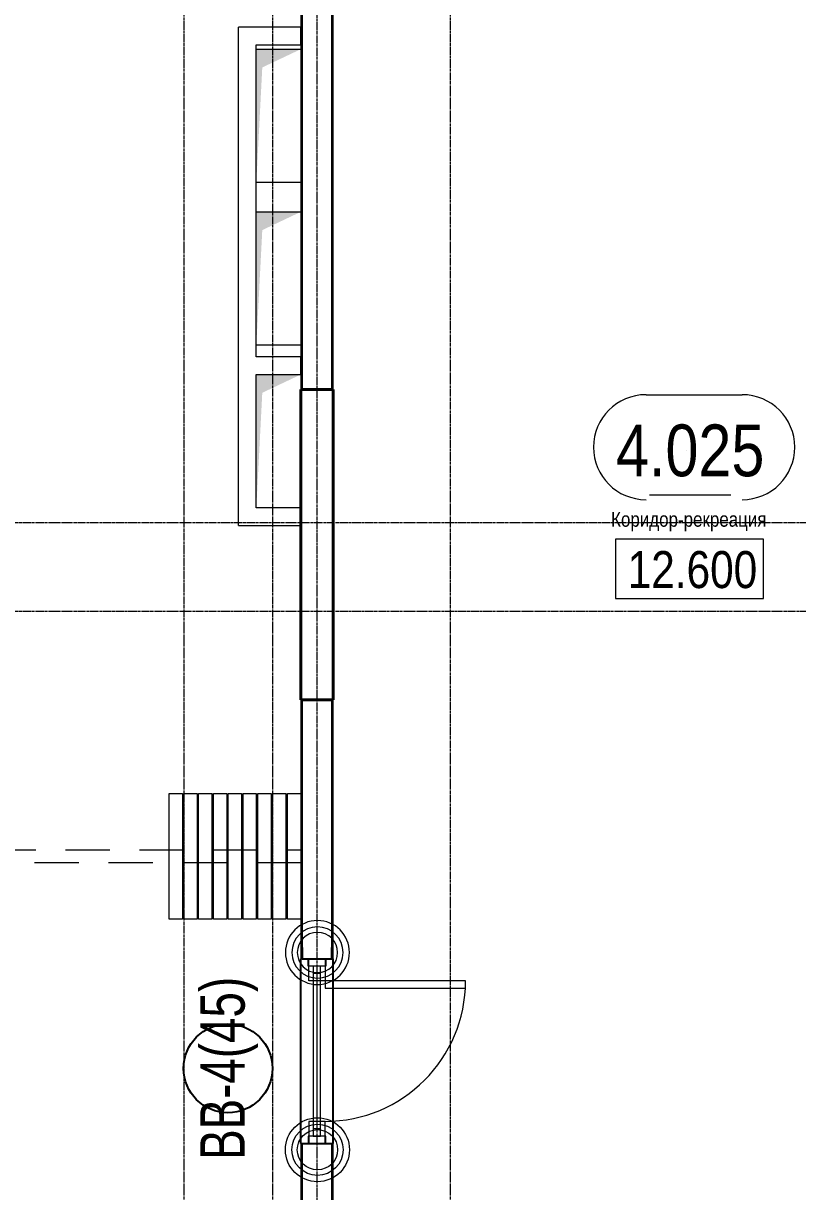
# Model space of a CAD drawing. Header units: millimetres. Extents: x -65509 to 912790, y 446 to 713294.
# Drawn here: x 441016 to 446251, y 547358 to 555258 of the extents above; entities that cross this region are included whole.
import ezdxf
from ezdxf.enums import TextEntityAlignment as Align

# ---------------------------------------------------------------- set-up
doc = ezdxf.new("R2010")
doc.units = ezdxf.units.MM
for name, pattern in [('ADSK_Невидимые', [5, 3, -2]), ('CENTER2', [28.575, 19.05, -3.175, 3.175, -3.175]), ('HIDDEN2', [4.7625, 3.175, -1.5875])]:
    doc.linetypes.add(name, pattern=pattern)
doc.layers.get('Defpoints').update_dxf_attribs({"color": 250})
for name, color, linetype, lineweight in [('АР_Area', 250, 'Continuous', 5), ('АР_Витраж', 250, 'Continuous', 13), ('АР_Витраж марка', 250, 'Continuous', 9), ('АР_Двери_витраж', 250, 'Continuous', 9), ('АР_Колонны', 250, 'Continuous', 30), ('АР_Отметка', 250, 'Continuous', 13), ('АР_Стены ЖБ', 250, 'Continuous', 35), ('АР_Стены кирпич', 250, 'Continuous', 20), ('АР_Стены ПЕНОблок', 250, 'Continuous', 20), ('АР_Тонкая', 250, 'Continuous', 5), ('КМ_Фахверки', 250, 'Continuous', 25), ('ОВ_Шахты', 250, 'Continuous', 5), ('РД_Оси_100', 250, 'Continuous', 0), ('РД_проем_инж перемыч_фахверк', 250, 'Continuous', 18), ('ТХ_Оборудование', 250, 'Continuous', 9)]:
    doc.layers.add(name, color=color, linetype=linetype, lineweight=lineweight)
doc.layers.add('АР_Делит', color=250, linetype='Continuous', lineweight=0, plot=False)
doc.layers.add('РД_Проем', color=250, linetype='Continuous', lineweight=0, plot=False)
doc.layers.add('РД_Витраж_вн', color=250, linetype='Continuous')
doc.styles.add('Arial_09', font='ARIALN.TTF', dxfattribs={"width": 0.9})
doc.styles.add('Arial_Narrow_08', font='ARIALN.TTF', dxfattribs={"width": 0.8})
doc.styles.add('style1', font='ARIALN.TTF')

# ---------------------------------------------------------------- blocks, each defined once
blk = doc.blocks.new('Отметка_план')
at = {"color": 7}
blk.add_lwpolyline([(0, 0), (10, 0), (10, 4), (0, 4)], close=True, dxfattribs=at)
at = {"style": 'Arial_Narrow_08', "width": 0.8}
blk.add_attdef('OTMG', text='', height=2.5, dxfattribs=at).set_placement((9.062, 0.702), align=Align.RIGHT)
blk = doc.blocks.new('otv')
at = {"linetype": 'Continuous'}
blk.add_lwpolyline([(0, -1), (0, 0), (1, 0), (1, -1)], close=True, dxfattribs=at)
blk.add_solid([(0, -1), (0, 0), (0.1346, -0.1366), (1, 0)], dxfattribs=at)
blk = doc.blocks.new('Ф_пеноблок 200')
at = {"layer": 'АР_Делит', "color": 1}
for radius in [216.3, 173, 136.2]:
    blk.add_circle((103.4, -41.9), radius, dxfattribs=at)
at = {"layer": 'КМ_Фахверки'}
blk.add_lwpolyline([(0, -75), (0, 0), (200, 0), (200, -75)], dxfattribs=at)
blk = doc.blocks.new('СОШ_2200_АР_ОСИ_М100_28.05.24')
at = {"layer": 'РД_Оси_100', "linetype": 'CENTER2'}
for points in [[(52500, 139938.679), (52500, -5755), (52358.276, -6155)], [(53100, 139938.679), (53100, -5755), (52949.266, -6155)], [(54300, 139938.679), (54300, -6155)], [(53400, 70753.904), (53400, -5755), (53550, -6155)], [(43327.994, 45600), (71363.995, 45600)], [(43327.994, 45000), (71363.995, 45000)]]:
    blk.add_lwpolyline(points, dxfattribs=at)
blk = doc.blocks.new('MOK-МаркаПом_овал_ареал')
for p, q in [((-2.986, 3.764), (3.522, 3.764)), ((-2.75, -3), (2.75, -3))]:
    blk.add_line(p, q)
for centre, radius, start, end in [((-2.986, 0.215), 3.55, 90, 270), ((3.522, 0.215), 3.55, 270, 90), ((-7.411, 0), 7.161, 0, 0.00095)]:
    blk.add_arc(centre, radius, start, end)
at = {"color": 0, "style": 'style1'}
blk.add_attdef('АР-ПОМЕЩЕНИЕ:НОМЕР', text='', height=3, dxfattribs=at).set_placement((0.261, 0), align=Align.MIDDLE)
blk = doc.blocks.new('МаркаВитража1')
at = {"layer": 'Defpoints'}
blk.add_circle((0, 0), 3, dxfattribs=at)
at = {"color": 0, "linetype": 'ByBlock', "lineweight": -2, "style": 'Arial_09', "width": 0.9}
blk.add_attdef('АР-ОКНО:НАИМЕНОВАНИЕ', text='', height=3, dxfattribs=at).set_placement((0, 0), align=Align.MIDDLE)

msp = doc.modelspace()

# ---------------------------------------------------------------- linework, layer by layer
at = {"layer": 'АР_Витраж', "linetype": 'Continuous', "lineweight": 5}
for p, q in [((442890.882, 548933.318), (442890.882, 547683.318)), ((443110.882, 548933.318), (443110.882, 547683.318))]:
    msp.add_line(p, q, dxfattribs=at)
at = {"layer": 'АР_Витраж', "linetype": 'Continuous', "lineweight": 13}
for p, q in [((443025.882, 548833.318), (442975.882, 548833.318)), ((443000.882, 548833.318), (443000.882, 547783.318)), ((443025.882, 547783.318), (442975.882, 547783.318))]:
    msp.add_line(p, q, dxfattribs=at)
for points in [[(442940.882, 548883.318), (442940.882, 548933.318), (443060.882, 548933.318), (443060.882, 548883.318)], [(443025.882, 548883.318), (442975.882, 548883.318), (442975.882, 547733.318), (443025.882, 547733.318)], [(442940.882, 547733.318), (442940.882, 547683.318), (443060.882, 547683.318), (443060.882, 547733.318)]]:
    msp.add_lwpolyline(points, close=True, dxfattribs=at)
at = {"layer": 'АР_Двери_витраж', "linetype": 'Continuous', "lineweight": 9}
for points in [[(442945.882, 548783.318), (442945.882, 548933.318), (443055.882, 548933.318), (443055.882, 548783.318)], [(443055.882, 548783.318), (443055.882, 548733.318), (444005.882, 548733.318), (444005.882, 548783.318)], [(442945.882, 547833.318), (442945.882, 547683.318), (443055.882, 547683.318), (443055.882, 547833.318)]]:
    msp.add_lwpolyline(points, close=True, dxfattribs=at)
msp.add_arc((443055.882, 548783.318), 950, 270, 0, dxfattribs=at)
at = {"layer": 'АР_Колонны', "linetype": 'HIDDEN2', "lineweight": 25}
for p, q in [((442890.882, 552783.318), (443110.882, 552783.318)), ((442890.882, 550683.318), (442890.882, 552783.318)), ((443110.882, 552783.318), (443110.882, 550683.318)), ((443110.882, 550683.318), (442890.882, 550683.318))]:
    msp.add_line(p, q, dxfattribs=at)
at = {"layer": 'АР_Колонны', "linetype": 'Continuous', "lineweight": 35}
for p, q in [((443110.882, 552783.318), (442890.882, 552783.318)), ((442890.882, 552783.318), (442890.882, 550683.318)), ((443110.882, 550683.318), (443110.882, 552783.318)), ((442890.882, 550683.318), (443110.882, 550683.318))]:
    msp.add_line(p, q, dxfattribs=at)
at = {"layer": 'АР_Стены ЖБ', "linetype": 'Continuous', "lineweight": 40}
for p, q in [((443110.882, 552783.318), (442890.882, 552783.318)), ((442890.882, 552783.318), (442890.882, 550683.318)), ((443110.882, 550683.318), (443110.882, 552783.318)), ((442890.882, 550683.318), (443110.882, 550683.318))]:
    msp.add_line(p, q, dxfattribs=at)
at = {"layer": 'АР_Стены кирпич', "linetype": 'Continuous', "lineweight": 20}
for p, q in [((442470.882, 551863.318), (442470.882, 555233.318)), ((442890.882, 555233.318), (442470.882, 555233.318)), ((442890.882, 555113.318), (442890.882, 555233.318)), ((442590.882, 553004.318), (442590.882, 555113.318)), ((442590.882, 555113.318), (442890.882, 555113.318)), ((442890.882, 553004.318), (442590.882, 553004.318)), ((442890.882, 552884.318), (442890.882, 553004.318)), ((442590.882, 551983.318), (442590.882, 552884.318)), ((442590.882, 552884.318), (442890.882, 552884.318)), ((442890.882, 551983.318), (442590.882, 551983.318)), ((442890.882, 551863.318), (442890.882, 551983.318)), ((442470.882, 551863.318), (442890.882, 551863.318))]:
    msp.add_line(p, q, dxfattribs=at)
at = {"layer": 'АР_Стены ПЕНОблок', "linetype": 'Continuous', "lineweight": 20}
for p, q in [((442900.882, 556083.318), (442900.882, 552783.318)), ((443100.882, 552783.318), (443100.882, 556083.318)), ((442900.882, 552783.318), (443100.882, 552783.318)), ((443100.882, 550683.318), (442900.882, 550683.318)), ((442900.882, 550683.318), (442900.882, 548933.318)), ((443100.882, 548933.318), (443100.882, 550683.318)), ((442900.882, 548933.318), (443100.882, 548933.318)), ((443100.882, 547683.318), (442900.882, 547683.318)), ((442900.882, 547683.318), (442900.882, 547083.318)), ((443100.882, 547083.318), (443100.882, 547683.318))]:
    msp.add_line(p, q, dxfattribs=at)
at = {"layer": 'АР_Тонкая', "linetype": 'Continuous', "lineweight": 0}
for p, q in [((442890.882, 556083.318), (442890.882, 552783.318)), ((442900.882, 552783.318), (442900.882, 556083.318)), ((443100.882, 556083.318), (443100.882, 552783.318)), ((443110.882, 552783.318), (443110.882, 556083.318)), ((442890.882, 552783.318), (442900.882, 552783.318)), ((443100.882, 552783.318), (443110.882, 552783.318)), ((442900.882, 550683.318), (442890.882, 550683.318)), ((442890.882, 550683.318), (442890.882, 548933.318)), ((442900.882, 548933.318), (442900.882, 550683.318)), ((443110.882, 550683.318), (443100.882, 550683.318)), ((443100.882, 550683.318), (443100.882, 548933.318)), ((443110.882, 548933.318), (443110.882, 550683.318)), ((442890.882, 548933.318), (442900.882, 548933.318)), ((443100.882, 548933.318), (443110.882, 548933.318)), ((442900.882, 547683.318), (442890.882, 547683.318)), ((442890.882, 547683.318), (442890.882, 547083.318)), ((442900.882, 547083.318), (442900.882, 547683.318)), ((443110.882, 547683.318), (443100.882, 547683.318)), ((443100.882, 547683.318), (443100.882, 547083.318)), ((443110.882, 547083.318), (443110.882, 547683.318))]:
    msp.add_line(p, q, dxfattribs=at)
at = {"layer": 'РД_Витраж_вн', "linetype": 'Continuous', "lineweight": -3}
for p, q in [((442890.882, 547683.318), (442890.882, 548933.318)), ((443110.882, 547683.318), (443110.882, 548933.318))]:
    msp.add_line(p, q, dxfattribs=at)
at = {"layer": 'РД_Проем', "linetype": 'Continuous', "lineweight": 0}
for p, q in [((442890.882, 547683.318), (442890.882, 548933.318)), ((443110.882, 547683.318), (443110.882, 548933.318))]:
    msp.add_line(p, q, dxfattribs=at)
at = {"layer": 'РД_проем_инж перемыч_фахверк', "linetype": 'Continuous', "lineweight": 18}
for p, q in [((442890.882, 548933.318), (442890.882, 547683.318)), ((443110.882, 548933.318), (443110.882, 547683.318))]:
    msp.add_line(p, q, dxfattribs=at)
at = {"layer": 'ТХ_Оборудование'}
for points in [[(442000.882, 549200.602), (442000.882, 550050.602), (442090.882, 550050.602), (442090.882, 549200.602)], [(442100.882, 549200.602), (442100.882, 550050.602), (442190.882, 550050.602), (442190.882, 549200.602)], [(442200.882, 549200.602), (442200.882, 550050.602), (442290.882, 550050.602), (442290.882, 549200.602)], [(442300.882, 549200.602), (442300.882, 550050.602), (442390.882, 550050.602), (442390.882, 549200.602)], [(442400.882, 549200.602), (442400.882, 550050.602), (442490.882, 550050.602), (442490.882, 549200.602)], [(442500.882, 549200.602), (442500.882, 550050.602), (442590.882, 550050.602), (442590.882, 549200.602)], [(442600.882, 549200.602), (442600.882, 550050.602), (442690.882, 550050.602), (442690.882, 549200.602)], [(442700.882, 549200.602), (442700.882, 550050.602), (442790.882, 550050.602), (442790.882, 549200.602)], [(442800.882, 549200.602), (442800.882, 550050.602), (442890.882, 550050.602), (442890.882, 549200.602)]]:
    msp.add_lwpolyline(points, close=True, dxfattribs=at)
at = {"layer": 'ТХ_Оборудование', "linetype": 'ADSK_Невидимые', "ltscale": 100}
msp.add_lwpolyline([(435300.882, 549670.602), (442890.882, 549670.602), (442890.882, 549580.602), (435300.882, 549580.602)], close=True, dxfattribs=at)

# ---------------------------------------------------------------- block references
at = {"layer": 'АР_Area', "linetype": 'Continuous', "lineweight": 5}
ref = msp.add_blockref('MOK-МаркаПом_овал_ареал', (445524.428, 552370.885), dxfattribs=dict(at, xscale=100, yscale=100, zscale=100))
ref.add_attrib('АР-ПОМЕЩЕНИЕ:НОМЕР', '4.025', dxfattribs={"layer": '0', "color": 0, "height": 350, "style": 'style1'}).set_placement((445524.428, 552370.885), align=Align.MIDDLE)
ref.add_attrib('АР-ПОМЕЩЕНИЕ:НАИМЕНОВАНИЕ', 'Коридор-рекреация', dxfattribs={"layer": 'Defpoints', "color": 2, "height": 100, "style": 'style1'}).set_placement((445515.013, 551889.492), align=Align.MIDDLE)
at = {"layer": 'АР_Витраж марка', "linetype": 'Continuous', "lineweight": 9, "xscale": 100, "yscale": 100, "zscale": 100, "rotation": 90}
msp.add_blockref('МаркаВитража1', (442399.382, 548191.923), dxfattribs=at).add_auto_attribs({'АР-ОКНО:НАИМЕНОВАНИЕ': 'ВВ-4(45)'})
at = {"layer": 'АР_Отметка'}
ref = msp.add_blockref('Отметка_план', (445020.288, 551369.908), dxfattribs=dict(at, xscale=100, yscale=100, zscale=100))
ref.add_attrib('OTMG', '12.600', dxfattribs={"layer": '0', "color": 0, "height": 250, "style": 'style1'}).set_placement((445977.706, 551689.725), align=Align.TOP_RIGHT)
at = {"layer": 'КМ_Фахверки', "xscale": -1, "rotation": 180}
msp.add_blockref('Ф_пеноблок 200', (442900.882, 548933.318), dxfattribs=at)
at = {"layer": 'КМ_Фахверки'}
msp.add_blockref('Ф_пеноблок 200', (442900.882, 547683.318), dxfattribs=at)
at = {"layer": 'ОВ_Шахты', "xscale": 300, "yscale": 900, "zscale": 300}
for p in [(442590.882, 555083.318), (442590.882, 553983.318), (442590.882, 552883.318)]:
    msp.add_blockref('otv', p, dxfattribs=at)
at = {"layer": 'РД_Оси_100'}
msp.add_blockref('СОШ_2200_АР_ОСИ_М100_28.05.24', (389600.882, 506283.318), dxfattribs=at)

doc.saveas('drawing.dxf')
